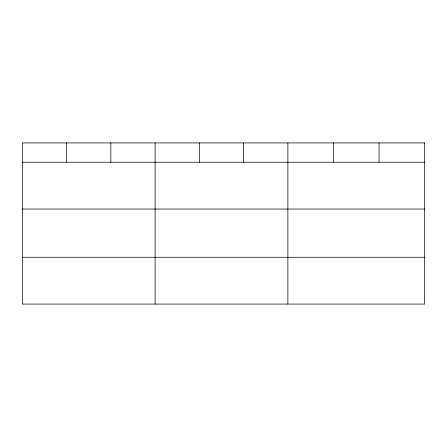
<?xml version="1.0" encoding="UTF-8"?>
<svg xmlns="http://www.w3.org/2000/svg" width="447" height="447" viewBox="0 0 447 447"><rect width="100%" height="100%" fill="white"/><g stroke="black" fill="none" stroke-linecap="round" stroke-linejoin="round"><path stroke-width="0.67" d="M22.35 162.233L424.65 162.233M22.35 209.04L424.65 209.04M22.35 257.271L424.65 257.271M379.056 142.923L379.056 162.233M333.462 142.923L333.462 162.233M287.868 142.923L287.868 304.077M243.615 142.923L243.615 162.233M199.362 142.923L199.362 162.233M155.109 142.923L155.109 304.077M110.856 142.923L110.856 162.233M66.603 142.923L66.603 162.233M424.65 142.923L22.35 142.923L22.35 304.077L424.65 304.077L424.65 142.923"/></g></svg>
